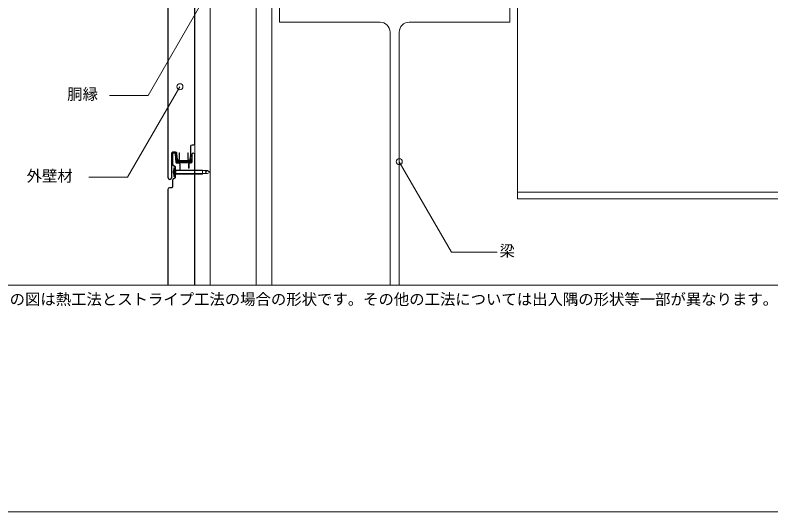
# Model space of a CAD drawing. Units: millimetres, scale not verified. Extents: x -1380 to 1380, y -955 to 955.
# Drawn here: x -813 to 170, y -955 to -308 of the extents above; entities that cross this region are included whole.
import ezdxf
from ezdxf.enums import TextEntityAlignment as Align

# ---------------------------------------------------------------- set-up
doc = ezdxf.new("R2010")
doc.units = ezdxf.units.MM
doc.header["$LTSCALE"] = 3
for name, color, linetype, lineweight in [('0-0_0', 7, 'Continuous', 13), ('0-3_MOJI', 7, 'Continuous', 18), ('0-5_KANAMONO', 5, 'Continuous', 18), ('0-7_TEKKOTU', 7, 'Continuous', 18), ('0-A_bo-do', 3, 'Continuous', 18), ('0-C_WAKU', 7, 'Continuous', 18)]:
    doc.layers.add(name, color=color, linetype=linetype, lineweight=lineweight)
doc.styles.add('ＭＳ ゴシック', font='')
doc.styles.get('ＭＳ ゴシック').set_extended_font_data('MS Gothic')

msp = doc.modelspace()

# ---------------------------------------------------------------- linework, layer by layer
at = {"layer": '0-0_0', "lineweight": 18}
msp.add_lwpolyline([(-900.001, -660), (899.999, -660), (899.999, 540), (-900.001, 540)], close=True, dxfattribs=at)
at = {"layer": '0-3_MOJI'}
for points in [[(-571.681, -295.237), (-639.668, -412.993), (-690.106, -412.993)], [(-598.512, -401.754), (-666.499, -519.51), (-716.937, -519.51)], [(-185.551, -617.109), (-245.1, -617.109), (-313.086, -499.352)]]:
    msp.add_lwpolyline(points, dxfattribs=at)
for centre in [(-598.512, -401.754), (-313.086, -499.352)]:
    msp.add_circle(centre, 4, dxfattribs=at)
at = {"layer": '0-5_KANAMONO'}
for p, q in [((-579.086, 27.295), (-579.086, -660)), ((-559.086, 27.295), (-559.086, -660)), ((-499.086, 27.295), (-499.086, -660)), ((-479.086, 27.295), (-479.086, -660))]:
    msp.add_line(p, q, dxfattribs=at)
at = {"layer": '0-7_TEKKOTU'}
for p, q in [((-325.086, -330.705), (-325.086, -660)), ((-313.086, -660), (-313.086, -330.705)), ((-159.086, -538.705), (899.999, -538.705))]:
    msp.add_line(p, q, dxfattribs=at)
for points in [[(-159.086, -247.705), (-159.086, -547.705), (899.999, -547.705)], [(-300.086, -317.705), (-169.086, -317.705), (-169.086, -297.705), (-469.086, -297.705), (-469.086, -317.705), (-338.086, -317.705)]]:
    msp.add_lwpolyline(points, dxfattribs=at)
for centre, start, end in [((-338.086, -330.705), 0, 90), ((-300.086, -330.705), 90, 180)]:
    msp.add_arc(centre, 13, start, end, dxfattribs=at)
at = {"layer": '0-A_bo-do'}
for p, q in [((-579.586, 110.295), (-579.586, -476.205)), ((-579.086, -476.205), (-579.086, 110.295)), ((-614.086, 65.295), (-614.086, -520.205)), ((-613.586, -520.205), (-613.586, 65.295)), ((-580.586, -477.205), (-582.586, -477.205)), ((-582.586, -477.705), (-580.586, -477.705)), ((-609.586, -489.205), (-609.586, -520.205)), ((-609.086, -520.205), (-609.086, -489.205)), ((-608.091, -489.28), (-608.091, -502.914)), ((-607.591, -502.914), (-607.591, -489.28)), ((-605.48, -487.78), (-606.591, -487.78)), ((-606.591, -488.28), (-605.48, -488.28)), ((-605.269, -486.205), (-606.586, -486.205)), ((-606.586, -486.705), (-605.269, -486.705)), ((-604.483, -489.203), (-603.639, -500.172)), ((-603.14, -500.133), (-603.984, -489.165)), ((-602.779, -488.979), (-602.11, -496.341)), ((-601.612, -496.295), (-602.282, -488.933)), ((-588.086, -487.705), (-588.086, -496.205)), ((-583.091, -489.78), (-583.091, -499.28)), ((-582.591, -499.28), (-582.591, -489.78)), ((-579.591, -489.78), (-579.591, -660)), ((-579.086, -660), (-579.091, -489.78)), ((-603.14, -500.133), (-603.419, -496.516)), ((-603.416, -496.392), (-602.84, -495.816)), ((-603.363, -497.237), (-602.225, -496.099)), ((-603.235, -498.904), (-601.676, -497.346)), ((-603.171, -499.738), (-601.125, -497.692)), ((-600.091, -500.78), (-602.443, -500.78)), ((-602.443, -501.28), (-600.091, -501.28)), ((-602.416, -500.78), (-599.416, -497.78)), ((-601.518, -500.78), (-598.518, -497.78)), ((-600.621, -497.78), (-586.392, -497.78)), ((-600.586, -497.205), (-600.616, -497.205)), ((-600.616, -497.705), (-600.586, -497.705)), ((-599.722, -500.78), (-596.722, -497.78)), ((-598.824, -500.78), (-595.824, -497.78)), ((-597.028, -500.78), (-594.028, -497.78)), ((-596.13, -500.78), (-593.13, -497.78)), ((-594.334, -500.78), (-591.334, -497.78)), ((-593.436, -500.78), (-590.436, -497.78)), ((-591.64, -500.78), (-588.64, -497.78)), ((-590.742, -500.78), (-587.742, -497.78)), ((-588.946, -500.78), (-585.841, -497.675)), ((-588.048, -500.78), (-583.248, -495.98)), ((-586.387, -497.205), (-586.586, -497.205)), ((-586.586, -497.705), (-586.387, -497.705)), ((-586.252, -500.78), (-583.091, -497.619)), ((-584.591, -500.78), (-585.591, -500.78)), ((-585.591, -501.28), (-584.591, -501.28)), ((-585.354, -500.78), (-583.091, -498.517)), ((-584.996, -496.83), (-583.777, -495.611)), ((-583.091, -496.492), (-583.091, -499.28)), ((-607.341, -504.213), (-605.341, -505.367)), ((-605.091, -504.934), (-607.091, -503.78)), ((-604.991, -511.48), (-606.875, -510.248)), ((-606.291, -507.03), (-606.291, -518.53)), ((-606.291, -507.03), (-605.509, -507.03)), ((-605.509, -507.03), (-605.509, -518.53)), ((-605.509, -507.03), (-604.991, -507.53)), ((-604.991, -507.03), (-604.991, -518.53)), ((-604.991, -507.03), (-604.591, -507.03)), ((-604.591, -507.03), (-604.591, -518.53)), ((-569.091, -510.131), (-604.591, -510.131)), ((-604.591, -510.765), (-569.008, -510.765)), ((-579.091, -510.131), (-569.091, -510.131)), ((-569.091, -510.131), (-569.091, -515.428)), ((-569.091, -510.765), (-562.519, -510.765)), ((-565.448, -512.78), (-562.519, -510.765)), ((-559.591, -512.78), (-562.519, -510.765)), ((-605.341, -520.192), (-607.341, -521.347)), ((-607.091, -521.78), (-605.091, -520.625)), ((-606.875, -515.311), (-604.991, -514.08)), ((-606.291, -518.53), (-605.509, -518.53)), ((-605.509, -518.53), (-604.991, -518.03)), ((-604.991, -518.53), (-604.591, -518.53)), ((-604.591, -514.795), (-567.59, -514.795)), ((-569.091, -515.428), (-604.591, -515.428)), ((-569.091, -515.428), (-579.091, -515.428)), ((-569.091, -514.795), (-562.519, -514.795)), ((-562.519, -514.795), (-565.448, -512.78)), ((-562.519, -514.795), (-559.591, -512.78)), ((-608.091, -522.646), (-608.091, -530.78)), ((-607.591, -530.78), (-607.591, -522.646)), ((-614.091, -534.78), (-614.091, -660)), ((-613.591, -660), (-613.591, -534.78)), ((-610.091, -532.78), (-612.091, -532.78)), ((-612.091, -533.28), (-610.091, -533.28))]:
    msp.add_line(p, q, dxfattribs=at)
for points in [[(-584.586, -479.205), (-584.586, -490.669), (-585.397, -496.346)], [(-584.902, -496.417), (-584.086, -490.705), (-584.086, -479.205)], [(-599.086, -496.205), (-599.086, -487.705), (-599.586, -487.705), (-599.586, -496.205)], [(-587.586, -496.205), (-587.586, -487.705), (-588.086, -487.705)], [(-584.591, -500.78), (-585.591, -500.78), (-600.091, -500.78), (-602.443, -500.78)], [(-604.591, -506.666), (-604.591, -512.28), (-604.091, -512.78), (-604.591, -513.28), (-604.591, -518.893)], [(-604.091, -518.893), (-604.091, -513.487), (-603.384, -512.78), (-604.091, -512.072), (-604.091, -506.666)], [(-598.591, -502.78), (-598.591, -509.78), (-598.091, -509.78), (-598.091, -502.78)], [(-587.091, -502.28), (-587.091, -507.78), (-586.591, -507.78), (-586.591, -502.28)]]:
    msp.add_lwpolyline(points, dxfattribs=at)
for centre, radius, start, end in [((-582.586, -479.205), 2, 90, 180), ((-582.586, -479.205), 1.5, 90, 180), ((-580.586, -476.205), 1.5, 270, 360), ((-580.586, -476.205), 1, 270, 360), ((-606.586, -489.205), 3, 90, 180), ((-606.586, -489.205), 2.5, 90, 180), ((-606.591, -489.28), 1.5, 90, 180), ((-606.591, -489.28), 1, 90, 180), ((-605.48, -489.28), 1.5, 4.39871, 90), ((-605.48, -489.28), 1, 4.39871, 90), ((-605.269, -489.205), 3, 5.19444, 90), ((-605.269, -489.205), 2.5, 5.19444, 90), ((-581.091, -489.78), 2, 0, 180), ((-581.091, -489.78), 1.5, 0, 180), ((-602.443, -500.08), 1.2, 184.39871, 270), ((-602.767, -496.466), 0.654, 4.39871, 184.39871), ((-602.443, -500.08), 0.7, 184.39871, 270), ((-602.443, -500.08), 0.7, 184.39871, 270), ((-600.621, -496.28), 1.5, 185.19444, 270), ((-600.616, -496.205), 1.5, 185.19444, 270), ((-600.616, -496.205), 1, 185.19444, 270), ((-600.586, -496.205), 1.5, 270, 0), ((-600.586, -496.205), 1, 270, 0), ((-600.091, -502.78), 2, 0, 90), ((-600.091, -502.78), 1.5, 0, 90), ((-586.586, -496.205), 1.5, 180, 270), ((-586.586, -496.205), 1, 180, 270), ((-585.591, -502.28), 1.5, 90, 180), ((-585.591, -502.28), 1, 90, 180), ((-586.392, -496.28), 1.5, 270, 351.8699), ((-586.387, -496.205), 1, 270, 351.8699), ((-586.387, -496.205), 1.5, 270, 351.8699), ((-583.999, -496.492), 0.908, 0, 180), ((-584.591, -499.28), 1.5, 270, 0), ((-584.591, -499.28), 1.5, 270, 0), ((-584.591, -499.28), 2, 270, 0), ((-606.591, -502.914), 1.5, 180, 240), ((-606.591, -502.914), 1, 180, 240), ((-596.894, -512.78), 10.297, 155.8662, 204.1338), ((-606.091, -506.666), 1.5, 0, 60), ((-606.091, -506.666), 2, 0, 60), ((-611.586, -520.205), 2.5, 180, 0), ((-611.586, -520.205), 2, 180, 360), ((-606.091, -518.893), 1.5, 300, 0), ((-606.091, -518.893), 2, 300, 0), ((-610.091, -530.78), 2.5, 270, 360), ((-610.091, -530.78), 2, 270, 0), ((-606.591, -522.646), 1.5, 120, 180), ((-606.591, -522.646), 1, 120, 180), ((-612.091, -534.78), 2, 90, 180), ((-612.091, -534.78), 1.5, 90, 180)]:
    msp.add_arc(centre, radius, start, end, dxfattribs=at)
at = {"layer": '0-C_WAKU'}
msp.add_lwpolyline([(-1380.001, -955), (1379.999, -955), (1379.999, 955), (-1380.001, 955)], close=True, dxfattribs=at)

# ---------------------------------------------------------------- texts
at = {"layer": '0-3_MOJI', "style": 'ＭＳ ゴシック'}
for s, p in [('胴縁', (-745.085, -422.993)), ('外壁材', (-797.907, -529.51)), ('梁', (-182.551, -627.109)), ('※こちらの図は熱工法とストライプ工法の場合の形状です。その他の工法については出入隅の形状等一部が異なります。', (-900.001, -690))]:
    msp.add_text(s, height=14.66, dxfattribs=at).set_placement(p, align=Align.BOTTOM_LEFT)

doc.saveas('drawing.dxf')
